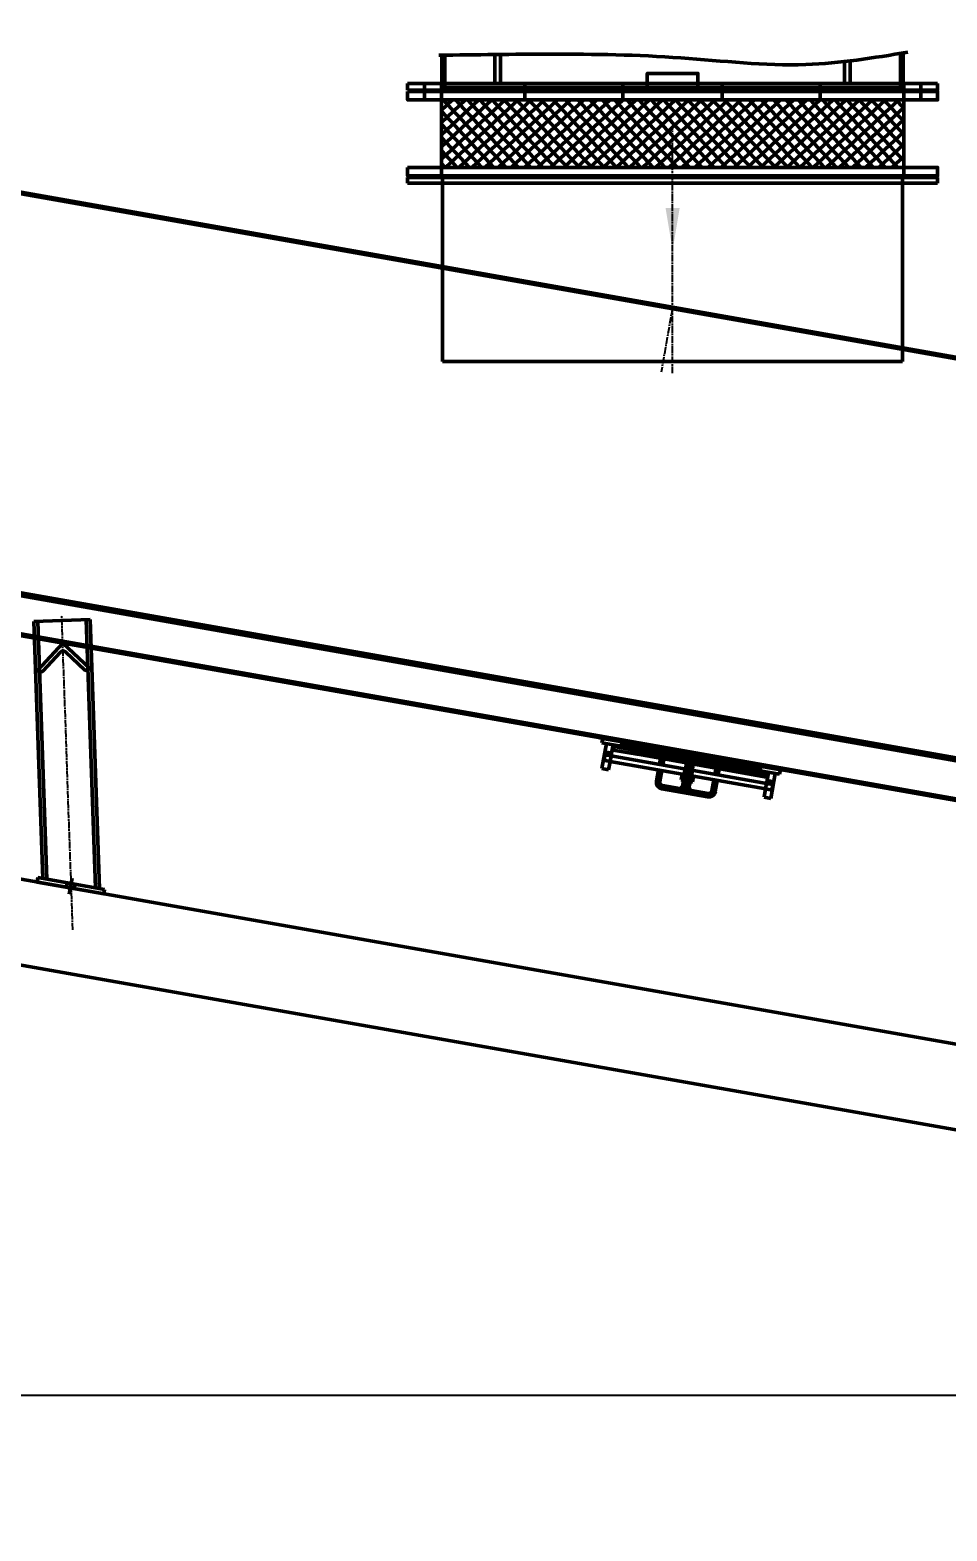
# Model space of a CAD drawing. Header units: millimetres. Extents: x -1263456 to 2767218, y -83310 to 50301.
# Drawn here: x 1092589 to 1094215, y -53970 to -51308 of the extents above; entities that cross this region are included whole.
import ezdxf

# ---------------------------------------------------------------- set-up
doc = ezdxf.new("R2010")
doc.units = ezdxf.units.MM
doc.linetypes.add('AM_ISO08W050', pattern=[18, 12, -1.5, 3, -1.5])
doc.linetypes.add('AUSGEZOGEN', pattern=[0])
doc.layers.get('Defpoints').update_dxf_attribs({"linetype": 'AUSGEZOGEN'})
for name, color, linetype, lineweight in [('AM_0', 7, 'Continuous', 50), ('AM_5', 3, 'Continuous', 25), ('AM_7', 4, 'AM_ISO08W050', 25), ('AM_8', 1, 'Continuous', 25)]:
    doc.layers.add(name, color=color, linetype=linetype, lineweight=lineweight)
doc.styles.get("Standard").update_dxf_attribs({"font": 'ISOCP.SHX', "width": 0.7})
doc.dimstyles.new('AM_ISO$0', dxfattribs={"dimtxt": 3.5, "dimasz": 3.5, "dimexe": 1, "dimexo": 1, "dimgap": 1.5, "dimtad": 1, "dimdsep": 46, "dimtxsty": 'Standard', "dimcen": 0, "dimclrd": 256, "dimclre": 256, "dimclrt": 2, "dimazin": 2, "dimtp": 0.1, "dimtm": 0.1, "dimtfac": 0.71, "dimtmove": 0, "dimatfit": 3, "dimfxl": 1, "dimlwd": -1, "dimlwe": -1, "dimarcsym": 1})

# ---------------------------------------------------------------- blocks, each defined once
blk = doc.blocks.new('*D240')
at = {"layer": 'AM_5', "transparency": 16777216}
for p, q in [((1090659.9, -46860.2), (1090659.9, -49419.7)), ((1096659.9, -70454.3), (1096659.9, -49269.7)), ((1090922.4, -49344.7), (1096397.4, -49344.7))]:
    blk.add_line(p, q, dxfattribs=at)
for points in [[(1090922.4, -49300.9), (1090922.4, -49388.4), (1090659.9, -49344.7)], [(1096397.4, -49300.9), (1096397.4, -49388.4), (1096659.9, -49344.7)]]:
    blk.add_solid(points, dxfattribs=at)
at = {"layer": 'Defpoints', "color": 0, "transparency": 16777216}
for p in [(1090659.9, -46785.2), (1096659.9, -49344.7), (1096659.9, -70529.3, 93.7)]:
    blk.add_point(p, dxfattribs=at)
at = {"layer": 'AM_5', "color": 2, "transparency": 16777216, "insert": (1093659.9, -49100.9), "char_height": 262.5, "attachment_point": 5, "bg_fill": 3, "box_fill_scale": 1.1, "bg_fill_color": 256, "bg_fill_true_color": 13158600, "bg_fill_transparency": 0}
blk.add_mtext('6000', dxfattribs=at)
blk = doc.blocks.new('A$C52475731')
at = {"layer": 'AM_0'}
h = blk.add_hatch(dxfattribs=at)
h.set_pattern_fill('_U', color=256, angle=43, style=0, pattern_type=0)
h.set_pattern_definition([(43, (-54497.3383, 8887.9266), (-0.68199836, 0.731353702), [])])
edge = h.paths.add_edge_path()
edge.add_line((6545.6, 8267.8), (6551.6, 8267.8))
edge.add_arc((6551.6, 8266.8), 1, -90, 90, ccw=False)
edge.add_line((6551.6, 8265.8), (6545.6, 8265.8))
edge.add_arc((6545.6, 8266.8), 1, -270, -90, ccw=False)
h = blk.add_hatch(dxfattribs=at)
h.set_pattern_fill('_U', color=256, scale=1.128, angle=133, style=0, pattern_type=0)
h.set_pattern_definition([(133, (-54497.3383, 8887.9266), (-0.824966975, -0.76929415), [])])
edge = h.paths.add_edge_path()
edge.add_line((6545.6, 8267.8), (6551.6, 8267.8))
edge.add_arc((6551.6, 8266.8), 1, -90, 90, ccw=False)
edge.add_line((6551.6, 8265.8), (6545.6, 8265.8))
edge.add_arc((6545.6, 8266.8), 1, -270, -90, ccw=False)
h = blk.add_hatch(dxfattribs=at)
h.set_pattern_fill('_U', color=256, angle=43, style=0, pattern_type=0)
h.set_pattern_definition([(133, (-63483.0794, 9201.7156), (0.731353702, 0.68199836), [])])
edge = h.paths.add_edge_path()
edge.add_line((6583.7, 8267.8), (6577.7, 8267.8))
edge.add_arc((6577.7, 8266.8), 1, -270, -90)
edge.add_line((6577.7, 8265.8), (6583.7, 8265.8))
edge.add_arc((6583.7, 8266.8), 1, -90, 90)
h = blk.add_hatch(dxfattribs=at)
h.set_pattern_fill('_U', color=256, scale=1.128, angle=133, style=0, pattern_type=0)
h.set_pattern_definition([(43, (-63483.0794, 9201.7156), (0.76929415, -0.824966975), [])])
edge = h.paths.add_edge_path()
edge.add_line((6583.7, 8267.8), (6577.7, 8267.8))
edge.add_arc((6577.7, 8266.8), 1, -270, -90)
edge.add_line((6577.7, 8265.8), (6583.7, 8265.8))
edge.add_arc((6583.7, 8266.8), 1, -90, 90)
h = blk.add_hatch(dxfattribs=at)
h.set_pattern_fill('_U', color=256, angle=43, style=0, pattern_type=0)
h.set_pattern_definition([(43, (-55376.8022, 8918.6382), (-0.68199836, 0.731353702), [])])
edge = h.paths.add_edge_path()
edge.add_line((7425.6, 8267.8), (7431.6, 8267.8))
edge.add_arc((7431.6, 8266.8), 1, 270, 450, ccw=False)
edge.add_line((7431.6, 8265.8), (7425.6, 8265.8))
edge.add_arc((7425.6, 8266.8), 1, 90, 270, ccw=False)
h = blk.add_hatch(dxfattribs=at)
h.set_pattern_fill('_U', color=256, scale=1.128, angle=133, style=0, pattern_type=0)
h.set_pattern_definition([(133, (-55376.8022, 8918.6382), (-0.824966975, -0.76929415), [])])
edge = h.paths.add_edge_path()
edge.add_line((7425.6, 8267.8), (7431.6, 8267.8))
edge.add_arc((7431.6, 8266.8), 1, 270, 450, ccw=False)
edge.add_line((7431.6, 8265.8), (7425.6, 8265.8))
edge.add_arc((7425.6, 8266.8), 1, 90, 270, ccw=False)
h = blk.add_hatch(dxfattribs=at)
h.set_pattern_fill('_U', color=256, angle=43, style=0, pattern_type=0)
h.set_pattern_definition([(133, (-64362.5434, 9232.4272), (0.731353702, 0.68199836), [])])
edge = h.paths.add_edge_path()
edge.add_line((7463.7, 8267.8), (7457.7, 8267.8))
edge.add_arc((7457.7, 8266.8), 1, 90, 270)
edge.add_line((7457.7, 8265.8), (7463.7, 8265.8))
edge.add_arc((7463.7, 8266.8), 1, 270, 450)
h = blk.add_hatch(dxfattribs=at)
h.set_pattern_fill('_U', color=256, scale=1.128, angle=133, style=0, pattern_type=0)
h.set_pattern_definition([(43, (-64362.5434, 9232.4272), (0.76929415, -0.824966975), [])])
edge = h.paths.add_edge_path()
edge.add_line((7463.7, 8267.8), (7457.7, 8267.8))
edge.add_arc((7457.7, 8266.8), 1, 90, 270)
edge.add_line((7457.7, 8265.8), (7463.7, 8265.8))
edge.add_arc((7463.7, 8266.8), 1, 270, 450)
h = blk.add_hatch(dxfattribs=at)
h.set_pattern_fill('ANSI37', color=256, scale=5, angle=-2, style=0)
h.set_pattern_definition([(43, (-1375093.302, 590638.489), (-10.82672397, 11.61024001), []), (133, (-1375093.302, 590638.489), (-11.61024001, -10.82672397), [])])
h.paths.add_polyline_path([(7414.6, 8250.8), (7414.6, 8130.8), (6594.6, 8130.8), (6594.6, 8250.8)])
h = blk.add_hatch(dxfattribs=at)
h.set_pattern_fill('ANSI37', color=256, angle=-2, style=0)
h.set_pattern_definition([(43, (-502299.3462, -91976.0055), (-2.165344793, 2.322048003), []), (133, (-502299.3462, -91976.0055), (-2.322048003, -2.165344793), [])])
h.paths.add_polyline_path([(6900.5, 7103.7), (6901, 7106.6), (6913.8, 7104.4), (6913.3, 7101.4)])
h = blk.add_hatch(color=256, dxfattribs=at)
h.paths.add_polyline_path([(6937.9, 7097.1), (6933, 7097.9), (6933.8, 7102.8)])
h.paths.add_polyline_path([(6942.8, 7096.2), (6937.9, 7097.1), (6943.7, 7101.1)])
h = blk.add_hatch(color=256, dxfattribs=at)
h.paths.add_polyline_path([(7036.4, 7079.7), (7031.5, 7080.6), (7032.3, 7085.5)])
h.paths.add_polyline_path([(7041.3, 7078.8), (7036.4, 7079.7), (7042.2, 7083.7)])
h = blk.add_hatch(color=256, dxfattribs=at)
h.paths.add_polyline_path([(7134.9, 7062.3), (7139.8, 7061.5), (7140.7, 7066.4)])
h.paths.add_polyline_path([(7129.9, 7063.2), (7134.9, 7062.3), (7130.8, 7068.1)])
h = blk.add_hatch(dxfattribs=at)
h.set_pattern_fill('ANSI37', color=256, angle=-2, style=0)
h.set_pattern_definition([(133, (-503175.2076, -91945.4197), (2.322048003, 2.165344793), []), (43, (-503175.2076, -91945.4197), (2.165344793, -2.322048003), [])])
h.paths.add_polyline_path([(7172.8, 7058.7), (7172.3, 7055.7), (7159.5, 7058), (7160, 7060.9)])
for points in [[(5894.9, 6868.6), (5894.9, 6868.9), (5895.1, 6868.6), (5895, 6868.6)], [(5980.9, 6854.3), (5980.9, 6853.5), (5980.2, 6853.6), (5980.5, 6853.9)]]:
    blk.add_hatch(color=256, dxfattribs=at).paths.add_polyline_path(points)
for p, q in [((2737.7, 8632.5, 0.1), (10907.7, 7191.9, 0.1)), ((2738.3, 8635.6, 0.1), (10908.3, 7195, 0.1)), ((7408.7, 8333.1, -22.8), (7408.7, 8279.8, -22.8)), ((7413.7, 8333.9, -22.8), (7413.7, 8279.8, -22.8)), ((6595.6, 8329.9, -22.8), (6595.6, 8279.8, -22.8)), ((6600.6, 8329.9, -22.8), (6600.6, 8279.8, -22.8)), ((6689.6, 8331.2, -22.8), (6689.6, 8279.8, -22.8)), ((6699.6, 8331.3, -22.8), (6699.6, 8279.8, -22.8)), ((7309.6, 8318.7, -22.8), (7309.6, 8279.8, -22.8)), ((7319.6, 8319.9, -22.8), (7319.6, 8279.8, -22.8)), ((7474.6, 8279.8, -22.8), (6534.6, 8279.8, -22.8)), ((6534.6, 8267.8, -22.8), (6534.6, 8279.8, -22.8)), ((6564.6, 8279.8, -22.8), (6564.6, 8250.8, -22.8)), ((6594.6, 8267.8, -22.8), (6594.6, 8279.8, -22.8)), ((6595.6, 8272.8, -22.8), (6595.6, 8279.8, -22.8)), ((6600.6, 8272.8, -22.8), (6600.6, 8279.8, -22.8)), ((6742.6, 8279.8, -22.8), (6742.6, 8250.8, -22.8)), ((6916.6, 8279.8, -22.8), (6916.6, 8250.8, -22.8)), ((7092.6, 8279.8, -22.8), (7092.6, 8250.8, -22.8)), ((7266.6, 8279.8, -22.8), (7266.6, 8250.8, -22.8)), ((7408.7, 8272.8, -22.8), (7408.7, 8279.8, -22.8)), ((7413.7, 8272.8, -22.8), (7413.7, 8279.8, -22.8)), ((7414.6, 8267.8, -22.8), (7414.6, 8279.8, -22.8)), ((7444.6, 8279.8, -22.8), (7444.6, 8250.8, -22.8)), ((7474.6, 8267.8, -22.8), (7474.6, 8279.8, -22.8)), ((7474.6, 8267.8, -22.8), (6534.6, 8267.8, -22.8)), ((7474.6, 8266.8, -22.8), (6534.6, 8266.8, -22.8)), ((6594.6, 8265.8, -22.8), (6594.6, 8115.8, -22.8)), ((7004.6, 8272.8, -22.8), (6595.6, 8272.8, -22.8)), ((7413.7, 8272.8, -22.8), (7004.6, 8272.8, -22.8)), ((7414.6, 8265.8, -22.8), (7414.6, 8115.8, -22.8)), ((6534.6, 8112.8, 0.1), (7474.6, 8112.8, 0.1)), ((6534.6, 8112.8, 0.1), (6534.6, 8102.8, 0.1)), ((7474.6, 8102.8, 0.1), (6534.6, 8102.8, 0.1)), ((6596.6, 8112.8, 0.1), (6596.6, 7786.6, 0.1)), ((7412.6, 8112.8, 0.1), (7412.6, 7796.6, 0.1)), ((7474.6, 8112.8, 0.1), (7474.6, 8102.8, 0.1)), ((10785.8, 6500.7, 0.1), (2615.8, 7941.3, 0.1)), ((10786.7, 6505.6, 0.1), (2616.7, 7946.2, 0.1)), ((10875.4, 5982.3, 0.1), (0, 7899.9, 0.1)), ((2604.2, 7875.6, 0.1), (10774.3, 6435, 0.1)), ((7412.6, 7786.6, 0.1), (6596.6, 7786.6, 0.1)), ((7412.6, 7796.6, 0.1), (7412.6, 7786.6, 0.1)), ((10631.6, 5873, 0.1), (3.4, 7747, 0.1)), ((3494.7, 7715.4, 0.1), (10773.7, 6431.9, 0.1)), ((5871.7, 7325.4, 0.1), (5971.6, 7328.9, 0.1)), ((5887.6, 6869.9, 0.1), (5871.7, 7325.4, 0.1)), ((5894.9, 6868.6, 0.1), (5879, 7325.7, 0.1)), ((5980.9, 6853.5, 0.1), (5964.3, 7328.6, 0.1)), ((5988.3, 6852.2, 0.1), (5971.6, 7328.9, 0.1)), ((7200.8, 7061.9, 0.1), (6875.8, 7119.2, 0.1)), ((6887.2, 7109, 0.1), (6879.4, 7064.7, 0.1)), ((6913.8, 7104.4, 0.1), (6915.2, 7112.2, 0.1)), ((6914.2, 7112.4, 0.1), (6914.8, 7115.5, 0.1)), ((6914.2, 7112.4, 0.1), (6914.7, 7115.4, 0.1)), ((6944.7, 7107, 0.1), (6934.9, 7108.8, 0.1)), ((6944.7, 7107, 0.1), (6934.9, 7108.8, 0.1)), ((6883, 7079.3, 0.1), (6884.7, 7089.2, 0.1)), ((6884.6, 7094.3, 0.1), (6896.4, 7092.2, 0.1)), ((6895.6, 7087.3, 0.1), (6884.7, 7089.2, 0.1)), ((6893.8, 7077.4, 0.1), (6895.6, 7087.3, 0.1)), ((6895.6, 7087.3, 0.1), (6896.4, 7092.2, 0.1)), ((7171.3, 7038.6, 0.1), (6895.6, 7087.3, 0.1)), ((6896.4, 7092.2, 0.1), (6899, 7107, 0.1)), ((6913.8, 7104.4, 0.1), (6899, 7107, 0.1)), ((6900.5, 7103.7, 0.1), (6899.4, 7097.7, 0.1)), ((6899.4, 7097.7, 0.1), (6930.9, 7092.2, 0.1)), ((6900.5, 7103.7, 0.1), (6901, 7106.6, 0.1)), ((6900.5, 7103.7, 0.1), (6913.3, 7101.4, 0.1)), ((6942.8, 7096.2, 0.1), (6900.5, 7103.7, 0.1)), ((6913.3, 7101.4, 0.1), (6913.8, 7104.4, 0.1)), ((6915.2, 7101.1, 0.1), (6916.1, 7106, 0.1)), ((6930.9, 7092.2, 0.1), (6931.9, 7092, 0.1)), ((6931.9, 7092, 0.1), (6941.8, 7090.3, 0.1)), ((6933, 7097.9, 0.1), (6933.8, 7102.8, 0.1)), ((6933.8, 7102.8, 0.1), (6937.9, 7097.1, 0.1)), ((6937.9, 7097.1, 0.1), (6943.7, 7101.1, 0.1)), ((6941.8, 7090.3, 0.1), (6942.8, 7090.1, 0.1)), ((6942.8, 7096.2, 0.1), (6943.7, 7101.1, 0.1)), ((7172.3, 7055.7, 0.1), (6942.8, 7096.2, 0.1)), ((6942.8, 7090.1, 0.1), (7171.2, 7049.8, 0.1)), ((7200.8, 7061.9, 0.1), (6944.7, 7107, 0.1)), ((7200.8, 7061.9, 0.1), (6944.7, 7107, 0.1)), ((6981.2, 7072.2, 0.1), (6983.1, 7083, 0.1)), ((6981.7, 7083.2, 0.1), (6982.2, 7083.2, 0.1)), ((6983.1, 7083, 0.1), (6989.1, 7081.9, 0.1)), ((6984.2, 7071.6, 0.1), (6986.6, 7085.4, 0.1)), ((6987.1, 7071.1, 0.1), (6989.1, 7081.9, 0.1)), ((6990.5, 7081.7, 0.1), (6990, 7081.8, 0.1)), ((7025.6, 7018.8, 0.1), (7038.8, 7093.6, 0.1)), ((7031.5, 7080.6, 0.1), (7032.3, 7085.5, 0.1)), ((7032.3, 7085.5, 0.1), (7036.4, 7079.7, 0.1)), ((7036.4, 7079.7, 0.1), (7042.2, 7083.7, 0.1)), ((7041.3, 7078.8, 0.1), (7042.2, 7083.7, 0.1)), ((6891.2, 7062.6, 0.1), (6879.4, 7064.7, 0.1)), ((6882, 7079.5, 0.1), (6893.8, 7077.4, 0.1)), ((6882, 7079.5, 0.1), (6893.8, 7077.4, 0.1)), ((6893.8, 7077.4, 0.1), (6891.2, 7062.6, 0.1)), ((6893.8, 7077.4, 0.1), (7169.6, 7028.8, 0.1)), ((6976, 7042.6, 0.1), (6979.5, 7062.3, 0.1)), ((6979, 7042.1, 0.1), (6982.5, 7061.8, 0.1)), ((6981.9, 7041.6, 0.1), (6985.4, 7061.3, 0.1)), ((7021.3, 7054.1, 0.1), (7022.8, 7054.7, 0.1)), ((7040.6, 7051.5, 0.1), (7022.8, 7054.7, 0.1)), ((7025.3, 7054.2, 0.1), (7027, 7064.1, 0.1)), ((7025.8, 7054.1, 0.1), (7029.2, 7073.8, 0.1)), ((7026.8, 7054, 0.1), (7030.5, 7074.6, 0.1)), ((7030.5, 7074.6, 0.1), (7029.2, 7073.8, 0.1)), ((7029.2, 7073.8, 0.1), (7041.1, 7071.7, 0.1)), ((7030.5, 7074.6, 0.1), (7040.2, 7072.9, 0.1)), ((7036.5, 7052.2, 0.1), (7040.2, 7072.9, 0.1)), ((7037.6, 7052.1, 0.1), (7041.1, 7071.7, 0.1)), ((7038.1, 7052, 0.1), (7039.8, 7061.8, 0.1)), ((7041.1, 7071.7, 0.1), (7040.2, 7072.9, 0.1)), ((7081.6, 7065.6, 0.1), (7079.7, 7054.8, 0.1)), ((7080.1, 7065.9, 0.1), (7080.6, 7065.8, 0.1)), ((7081.6, 7065.6, 0.1), (7087.5, 7064.6, 0.1)), ((7087.5, 7064.6, 0.1), (7081.6, 7065.6, 0.1)), ((7085, 7067.6, 0.1), (7082.7, 7054.3, 0.1)), ((7087.5, 7064.6, 0.1), (7085.6, 7053.7, 0.1)), ((7089, 7064.3, 0.1), (7088.5, 7064.4, 0.1)), ((7128.9, 7057.3, 0.1), (7127.9, 7057.5, 0.1)), ((7128.9, 7057.3, 0.1), (7127.9, 7057.5, 0.1)), ((7138.7, 7055.6, 0.1), (7128.9, 7057.3, 0.1)), ((7138.7, 7055.6, 0.1), (7128.9, 7057.3, 0.1)), ((7129.9, 7063.2, 0.1), (7130.8, 7068.1, 0.1)), ((7134.9, 7062.3, 0.1), (7130.8, 7068.1, 0.1)), ((7140.7, 7066.4, 0.1), (7134.9, 7062.3, 0.1)), ((7139.7, 7055.4, 0.1), (7138.7, 7055.6, 0.1)), ((7139.7, 7055.4, 0.1), (7138.7, 7055.6, 0.1)), ((7139.8, 7061.5, 0.1), (7140.7, 7066.4, 0.1)), ((7158.4, 7063.3, 0.1), (7157.5, 7058.3, 0.1)), ((7159.5, 7058, 0.1), (7160, 7060.9, 0.1)), ((7172.3, 7055.7, 0.1), (7159.5, 7058, 0.1)), ((7160, 7060.9, 0.1), (7161.4, 7068.8, 0.1)), ((7194.5, 7054.9, 0.1), (7160, 7060.9, 0.1)), ((7162.4, 7068.6, 0.1), (7162.9, 7071.7, 0.1)), ((7162.4, 7068.6, 0.1), (7162.9, 7071.7, 0.1)), ((7171.2, 7049.8, 0.1), (7172.3, 7055.7, 0.1)), ((7174.8, 7058.3, 0.1), (7172.2, 7043.6, 0.1)), ((7172.3, 7055.7, 0.1), (7172.8, 7058.7, 0.1)), ((7186.6, 7056.3, 0.1), (7178.8, 7011.9, 0.1)), ((7195.9, 7062.7, 0.1), (7194.5, 7054.9, 0.1)), ((7066.5, 7014.5, 0.1), (6985.8, 7028.7, 0.1)), ((7016.4, 7026.3, 0.1), (6986.3, 7031.7, 0.1)), ((7016.9, 7029.3, 0.1), (6986.8, 7034.6, 0.1)), ((7016.3, 7025.4, 0.1), (7017.3, 7031.3, 0.1)), ((7017.3, 7031.3, 0.1), (7021.6, 7030.5, 0.1)), ((7019.7, 7045.1, 0.1), (7021.3, 7054.1, 0.1)), ((7019.7, 7045.1, 0.1), (7021, 7044, 0.1)), ((7038.7, 7040.9, 0.1), (7021, 7044, 0.1)), ((7021.4, 7024.5, 0.1), (7022.4, 7030.4, 0.1)), ((7021.9, 7032.2, 0.1), (7021.6, 7030.5, 0.1)), ((7023, 7032, 0.1), (7021.6, 7030.5, 0.1)), ((7021.6, 7030.5, 0.1), (7033.4, 7028.4, 0.1)), ((7033.4, 7028.4, 0.1), (7021.6, 7030.5, 0.1)), ((7021.9, 7032.2, 0.1), (7023.9, 7043.5, 0.1)), ((7021.9, 7032.2, 0.1), (7033.7, 7030.1, 0.1)), ((7023, 7032, 0.1), (7025, 7043.3, 0.1)), ((7024.8, 7044.2, 0.1), (7026.4, 7053.2, 0.1)), ((7031.6, 7022.7, 0.1), (7032.6, 7028.6, 0.1)), ((7032.7, 7030.3, 0.1), (7034.7, 7041.6, 0.1)), ((7032.7, 7030.3, 0.1), (7033.4, 7028.4, 0.1)), ((7033.7, 7030.1, 0.1), (7033.4, 7028.4, 0.1)), ((7033.4, 7028.4, 0.1), (7037.8, 7027.7, 0.1)), ((7033.7, 7030.1, 0.1), (7035.7, 7041.4, 0.1)), ((7035.1, 7042.4, 0.1), (7036.7, 7051.4, 0.1)), ((7036.7, 7021.8, 0.1), (7037.8, 7027.7, 0.1)), ((7040.2, 7041.5, 0.1), (7038.7, 7040.9, 0.1)), ((7040.2, 7041.5, 0.1), (7041.8, 7050.5, 0.1)), ((7041.8, 7050.5, 0.1), (7040.6, 7051.5, 0.1)), ((7078, 7044.9, 0.1), (7074.5, 7025.2, 0.1)), ((7080.9, 7044.4, 0.1), (7077.5, 7024.7, 0.1)), ((7083.9, 7043.9, 0.1), (7080.4, 7024.2, 0.1)), ((7169.6, 7028.8, 0.1), (7171.3, 7038.6, 0.1)), ((7169.6, 7028.8, 0.1), (7181.4, 7026.7, 0.1)), ((7172.2, 7043.6, 0.1), (7171.3, 7038.6, 0.1)), ((7182.1, 7036.7, 0.1), (7171.3, 7038.6, 0.1)), ((7180.4, 7026.9, 0.1), (7182.1, 7036.7, 0.1)), ((7016.3, 7025.4, 0.1), (7018.7, 7023.4, 0.1)), ((7033.8, 7020.8, 0.1), (7018.7, 7023.4, 0.1)), ((7036.7, 7021.8, 0.1), (7033.8, 7020.8, 0.1)), ((7067, 7017.4, 0.1), (7036.9, 7022.7, 0.1)), ((7067.6, 7020.4, 0.1), (7037.4, 7025.7, 0.1)), ((7167, 7014, 0.1), (7178.8, 7011.9, 0.1)), ((5877.5, 6863.6, 0.1), (5878.8, 6871.5, 0.1)), ((5878.8, 6871.5, 0.1), (5997, 6850.6, 0.1)), ((5894.9, 6868.9, 0.1), (5895.1, 6868.6, 0.1)), ((5934.6, 6841.9, 0.1), (5939.6, 6870.6, 0.1)), ((5995.6, 6842.7, 0.1), (5877.5, 6863.6, 0.1)), ((5931, 6862.3, 0.1), (5929.7, 6854.4, 0.1)), ((5944.8, 6859.8, 0.1), (5943.4, 6852, 0.1)), ((5980.9, 6854.3, 0.1), (5980.2, 6853.6, 0.1)), ((5997, 6850.6, 0.1), (5995.6, 6842.7, 0.1))]:
    blk.add_line(p, q, dxfattribs=at)
for points, elevation in [([(7004.6, 8297.8), (6959.6, 8297.8), (6959.6, 8272.8)], -22.8), ([(7049.6, 8272.8), (7049.6, 8297.8), (7004.6, 8297.8)], -22.8), ([(6934.9, 7108.8), (6880.7, 7118.3), (6879.3, 7110.4)], 0.1), ([(6879.3, 7110.4), (6899, 7107)], 0.1), ([(6944.7, 7107), (6934.9, 7108.8)], 0.1), ([(6913.3, 7101.4), (6933, 7097.9)], 0.1), ([(6916.1, 7106), (7158.4, 7063.3)], 0.1), ([(6942.8, 7096.2), (7172.3, 7055.7)], 0.1), ([(7195.9, 7062.7), (6944.7, 7107)], 0.1), ([(7028.5, 7063.8), (7027.5, 7064)], 0.1), ([(7038.4, 7062.1), (7028.5, 7063.8)], 0.1), ([(7039.3, 7061.9), (7038.4, 7062.1)], 0.1), ([(7169.6, 7028.8), (7167, 7014)], 0.1), ([(7169.6, 7028.8), (7181.4, 7026.7)], 0.1), ([(7172.2, 7043.6), (7184, 7041.5)], 0.1)]:
    blk.add_lwpolyline(points, dxfattribs=dict(at, elevation=elevation))
at = {"layer": 'AM_0', "flags": 128}
for points, elevation in [([(6534.6, 8265.8), (7474.6, 8265.8), (7474.6, 8250.8), (6534.6, 8250.8)], -22.8), ([(6534.6, 8130.8), (7474.6, 8130.8), (7474.6, 8115.8), (6534.6, 8115.8)], 0.1)]:
    blk.add_lwpolyline(points, close=True, dxfattribs=dict(at, elevation=elevation))
at = {"layer": 'AM_0', "elevation": -22.8}
for points in [[(6545.6, 8267.8), (6551.6, 8267.8, -1), (6551.6, 8265.8), (6545.6, 8265.8, -1), (6545.6, 8267.8, -1.176758)], [(6583.7, 8267.8), (6577.7, 8267.8, 1), (6577.7, 8265.8), (6583.7, 8265.8, 1), (6583.7, 8267.8, 1.176758)], [(7425.6, 8267.8), (7431.6, 8267.8, -1), (7431.6, 8265.8), (7425.6, 8265.8, -1), (7425.6, 8267.8, -1.176758)], [(7463.7, 8267.8), (7457.7, 8267.8, 1), (7457.7, 8265.8), (7463.7, 8265.8, 1), (7463.7, 8267.8, 1.176758)]]:
    blk.add_lwpolyline(points, format="xyb", dxfattribs=at)
at = {"layer": 'AM_0'}
blk.add_lwpolyline([(5923.1, 7287.2), (5970.6, 7242.8), (5968.2, 7240.3, -0.414214), (5961.8, 7240.1), (5928.2, 7271.4, 0.414214), (5919, 7271.1), (5887.6, 7237.5, -0.414214), (5881.3, 7237.2), (5878.7, 7239.6)], format="xyb", close=True, dxfattribs=at)
for centre, radius, start, end in [((7023.2, 7049.9, 0.1), 4.6, 45.5615, 105.5615), ((6987.8, 7040.5, 0.1), 12, 170, 260), ((6987.8, 7040.5, 0.1), 9, 170, 260), ((6987.8, 7040.5, 0.1), 6, 170, 260), ((7022.9, 7048.3, 0.1), 4.6, 234.4385, 294.4385), ((7032.8, 7059.4, 0.1), 17.2, 242.383, 277.617), ((7028.7, 7036.2, 0.1), 17.2, 62.383, 97.617), ((7038.3, 7045.6, 0.1), 4.6, 225.5615, 285.5615), ((7038.6, 7047.2, 0.1), 4.6, 54.4385, 114.4385), ((7019.5, 7028.7, 0.1), 4.59, 234.4469, 294.4469), ((7029.3, 7039.8, 0.1), 17.2, 242.3875, 277.6125), ((7034.8, 7026, 0.1), 4.59, 225.5531, 285.5531), ((7068.6, 7026.3, 0.1), 12, 260, 350), ((7068.6, 7026.3, 0.1), 9, 260, 350), ((7068.6, 7026.3, 0.1), 6, 260, 350)]:
    blk.add_arc(centre, radius, start, end, dxfattribs=at)
blk.add_spline([(7421.6, 8335.2, 0.1), (7241.1, 8313.4, 0.1), (7019.4, 8325.2, 0.1), (6788.7, 8331.9, 0.1), (6589.9, 8329.8, 0.1)], degree=3, dxfattribs=at)
for points in [[(7017.1, 8058.9, 0.1), (7004.6, 7983.9, 0.1), (6992.1, 8058.9, 0.1)], [(6880.7, 7118.3, 0.1), (6879.9, 7113.4, 0.1), (6875.8, 7119.2, 0.1)], [(6887.2, 7109, 0.1), (6886.3, 7104.1, 0.1), (6882.3, 7109.9, 0.1)], [(6983.1, 7083, 0.1), (6981.2, 7083.3, 0.1), (6982.8, 7081, 0.1)], [(6989.1, 7081.9, 0.1), (6991, 7081.6, 0.1), (6988.7, 7080, 0.1)], [(7081.6, 7065.6, 0.1), (7079.7, 7066, 0.1), (7081.3, 7063.7, 0.1)], [(7087.5, 7064.6, 0.1), (7089.5, 7064.2, 0.1), (7087.2, 7062.6, 0.1)], [(7186.6, 7056.3, 0.1), (7185.7, 7051.3, 0.1), (7191.5, 7055.4, 0.1)], [(7195.9, 7062.7, 0.1), (7200.8, 7061.9, 0.1), (7195, 7057.8, 0.1)]]:
    blk.add_solid(points, dxfattribs=at)
at = {"layer": 'AM_7'}
for p, q in [((7004.6, 7765.8, 0.1), (7004.6, 8204.9, 0.1)), ((7004.6, 7883.3, 0.1), (6984.2, 7767.6, 0.1)), ((5940.8, 6778.9, 0.1), (5921.3, 7336.9, 0.1))]:
    blk.add_line(p, q, dxfattribs=at)

msp = doc.modelspace()

# ---------------------------------------------------------------- linework, layer by layer
at = {"layer": 'AM_8'}
msp.add_line((1096509.9, -53729.7, 0.2), (1080709.9, -53729.7, 0), dxfattribs=at)

# ---------------------------------------------------------------- next in the draw order: dimensions: what is measured, and where the dimension line sits
at = {"layer": 'AM_5'}
dim = msp.add_linear_dim(base=(1096659.9, -49344.7), p1=(1090659.9, -46785.2), p2=(1096659.9, -70529.3, 93.7), dimstyle='AM_ISO$0', override={"dimscale": 75, "dimdec": 0, "dimtdec": 6, "dimtfill": 1}, dxfattribs=at)
dim.commit()
dim.dimension.update_dxf_attribs({"geometry": '*D240', "text_midpoint": (1093659.9, -49100.9)})

# ---------------------------------------------------------------- next in the draw order: block references
at = {"layer": 'AM_0'}
msp.add_blockref('A$C52475731', (1086723.8, -59682.9), dxfattribs=at)

doc.saveas('drawing.dxf')
